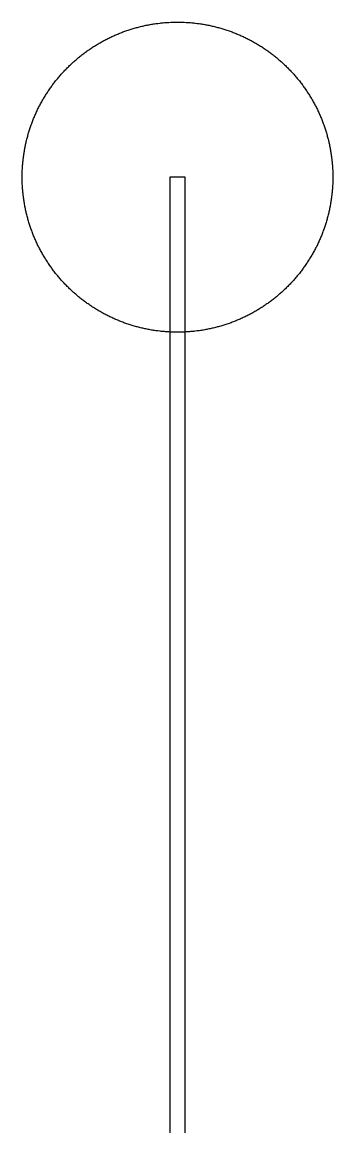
# Model space of a CAD drawing. Extents: x -44500 to 44500, y -47000 to 47000.
# Drawn here: x 10000 to 12000, y 3875 to 11000 of the extents above; entities that cross this region are included whole.
import ezdxf

# ---------------------------------------------------------------- set-up
doc = ezdxf.new("R2010")
doc.units = 0
doc.layers.add('Active', color=80, linetype='CONTINUOUS')

msp = doc.modelspace()

# ---------------------------------------------------------------- linework, layer by layer
at = {"layer": 'Active'}
for points in [[(11999.9, 9985.9), (11999.6, 9971.8), (11999.1, 9957.7), (11998.4, 9943.65), (11997.95, 9936.6), (11997.5, 9929.6), (11997, 9922.6), (11996.4, 9915.55), (11995.8, 9908.55), (11995.1, 9901.5), (11994.4, 9894.5), (11993.65, 9887.5), (11991.95, 9873.5), (11991.05, 9866.55), (11990.05, 9859.55), (11989.05, 9852.6), (11988, 9845.65), (11986.9, 9838.7), (11985.7, 9831.7), (11984.5, 9824.8), (11983.25, 9817.85), (11981.95, 9810.95), (11980.6, 9804), (11979.2, 9797.15), (11977.75, 9790.25), (11976.25, 9783.4), (11974.7, 9776.5), (11973.1, 9769.65), (11971.45, 9762.8), (11969.75, 9755.95), (11968, 9749.1), (11966.2, 9742.3), (11964.35, 9735.5), (11962.5, 9728.75), (11960.55, 9721.95), (11958.55, 9715.15), (11956.55, 9708.45), (11954.45, 9701.7), (11952.35, 9695), (11947.95, 9681.6), (11945.65, 9674.9), (11943.35, 9668.25), (11941, 9661.65), (11938.6, 9655), (11936.15, 9648.4), (11933.65, 9641.85), (11931.1, 9635.25), (11928.5, 9628.7), (11925.9, 9622.25), (11923.2, 9615.7), (11920.45, 9609.15), (11917.7, 9602.75), (11914.85, 9596.25), (11912, 9589.85), (11909.1, 9583.45), (11906.15, 9577.05), (11903.15, 9570.7), (11900.1, 9564.35), (11897, 9558), (11893.85, 9551.65), (11890.65, 9545.35), (11887.45, 9539.1), (11884.2, 9532.9), (11880.9, 9526.7), (11877.5, 9520.45), (11874.15, 9514.35), (11870.7, 9508.2), (11867.2, 9502.05), (11863.65, 9495.95), (11860.1, 9489.9), (11856.45, 9483.8), (11852.85, 9477.85), (11849.15, 9471.85), (11845.35, 9465.8), (11841.6, 9459.9), (11837.75, 9453.95), (11833.9, 9448.1), (11830, 9442.25), (11826.05, 9436.45), (11822.05, 9430.6), (11818, 9424.8), (11813.95, 9419.1), (11809.85, 9413.4), (11805.7, 9407.7), (11801.5, 9402.05), (11797.25, 9396.4), (11793, 9390.8), (11788.7, 9385.25), (11784.35, 9379.7), (11779.95, 9374.2), (11775.5, 9368.7), (11771.05, 9363.25), (11766.55, 9357.85), (11762, 9352.45), (11757.4, 9347.05), (11752.8, 9341.8), (11748.15, 9336.5), (11743.45, 9331.25), (11738.7, 9326), (11733.95, 9320.8), (11729.2, 9315.7), (11724.3, 9310.55), (11719.45, 9305.5), (11714.55, 9300.45), (11709.6, 9295.4), (11704.6, 9290.4), (11699.55, 9285.45), (11694.5, 9280.55), (11689.45, 9275.7), (11684.3, 9270.8), (11679.2, 9266.05), (11674, 9261.3), (11668.75, 9256.55), (11663.5, 9251.85), (11658.2, 9247.2), (11652.95, 9242.6), (11647.55, 9238), (11642.15, 9233.45), (11636.75, 9228.95), (11631.3, 9224.5), (11625.8, 9220.05), (11620.3, 9215.65), (11614.75, 9211.3), (11609.2, 9207), (11603.6, 9202.75), (11597.95, 9198.5), (11592.3, 9194.3), (11586.6, 9190.15), (11580.9, 9186.05), (11575.2, 9182), (11569.4, 9177.95), (11563.55, 9173.95), (11557.75, 9170), (11551.9, 9166.1), (11546.05, 9162.25), (11540.1, 9158.4), (11534.2, 9154.65), (11528.15, 9150.85), (11522.15, 9147.15), (11516.2, 9143.55), (11510.1, 9139.9), (11504.05, 9136.35), (11497.95, 9132.8), (11491.8, 9129.3), (11485.65, 9125.85), (11479.55, 9122.5), (11473.3, 9119.1), (11467.1, 9115.8), (11460.9, 9112.55), (11454.65, 9109.35), (11448.35, 9106.15), (11442, 9103), (11435.65, 9099.9), (11429.3, 9096.85), (11422.95, 9093.85), (11416.55, 9090.9), (11410.15, 9088), (11403.75, 9085.15), (11397.25, 9082.3), (11390.85, 9079.55), (11384.3, 9076.8), (11377.75, 9074.1), (11371.3, 9071.5), (11364.75, 9068.9), (11358.15, 9066.35), (11351.6, 9063.85), (11345, 9061.4), (11338.35, 9059), (11331.75, 9056.65), (11325.1, 9054.35), (11318.4, 9052.05), (11305, 9047.65), (11298.3, 9045.55), (11291.55, 9043.45), (11284.85, 9041.45), (11278.05, 9039.45), (11271.25, 9037.5), (11264.5, 9035.65), (11257.7, 9033.8), (11250.9, 9032), (11244.05, 9030.25), (11237.2, 9028.55), (11230.35, 9026.9), (11223.5, 9025.3), (11216.6, 9023.75), (11209.75, 9022.25), (11202.85, 9020.8), (11196, 9019.4), (11189.05, 9018.05), (11182.15, 9016.75), (11175.2, 9015.5), (11168.3, 9014.3), (11161.3, 9013.1), (11154.35, 9012), (11147.4, 9010.95), (11140.45, 9009.95), (11133.45, 9008.95), (11126.5, 9008.05), (11112.5, 9006.35), (11105.5, 9005.6), (11098.5, 9004.9), (11091.45, 9004.2), (11084.45, 9003.6), (11077.4, 9003), (11070.4, 9002.5), (11063.4, 9002.05), (11056.35, 9001.6), (11042.3, 9000.9), (11028.2, 9000.4), (11014.1, 9000.1), (11000, 9000), (10985.9, 9000.1), (10971.8, 9000.4), (10957.7, 9000.9), (10943.65, 9001.6), (10936.6, 9002.05), (10929.6, 9002.5), (10922.6, 9003), (10915.55, 9003.6), (10908.55, 9004.2), (10901.5, 9004.9), (10894.5, 9005.6), (10887.5, 9006.35), (10873.5, 9008.05), (10866.55, 9008.95), (10859.55, 9009.95), (10852.6, 9010.95), (10845.65, 9012), (10838.7, 9013.1), (10831.7, 9014.3), (10824.8, 9015.5), (10817.85, 9016.75), (10810.95, 9018.05), (10804, 9019.4), (10797.15, 9020.8), (10790.25, 9022.25), (10783.4, 9023.75), (10776.5, 9025.3), (10769.65, 9026.9), (10762.8, 9028.55), (10755.95, 9030.25), (10749.1, 9032), (10742.3, 9033.8), (10735.5, 9035.65), (10728.75, 9037.5), (10721.95, 9039.45), (10715.15, 9041.45), (10708.45, 9043.45), (10701.7, 9045.55), (10695, 9047.65), (10681.6, 9052.05), (10674.9, 9054.35), (10668.25, 9056.65), (10661.65, 9059), (10655, 9061.4), (10648.4, 9063.85), (10641.85, 9066.35), (10635.25, 9068.9), (10628.7, 9071.5), (10622.25, 9074.1), (10615.7, 9076.8), (10609.15, 9079.55), (10602.75, 9082.3), (10596.25, 9085.15), (10589.85, 9088), (10583.45, 9090.9), (10577.05, 9093.85), (10570.7, 9096.85), (10564.35, 9099.9), (10558, 9103), (10551.65, 9106.15), (10545.35, 9109.35), (10539.1, 9112.55), (10532.9, 9115.8), (10526.7, 9119.1), (10520.45, 9122.5), (10514.35, 9125.85), (10508.2, 9129.3), (10502.05, 9132.8), (10495.95, 9136.35), (10489.9, 9139.9), (10483.8, 9143.55), (10477.85, 9147.15), (10471.85, 9150.85), (10465.8, 9154.65), (10459.9, 9158.4), (10453.95, 9162.25), (10448.1, 9166.1), (10442.25, 9170), (10436.45, 9173.95), (10430.6, 9177.95), (10424.8, 9182), (10419.1, 9186.05), (10413.4, 9190.15), (10407.7, 9194.3), (10402.05, 9198.5), (10396.4, 9202.75), (10390.8, 9207), (10385.25, 9211.3), (10379.7, 9215.65), (10374.2, 9220.05), (10368.7, 9224.5), (10363.25, 9228.95), (10357.85, 9233.45), (10352.45, 9238), (10347.05, 9242.6), (10341.8, 9247.2), (10336.5, 9251.85), (10331.25, 9256.55), (10326, 9261.3), (10320.8, 9266.05), (10315.7, 9270.8), (10310.55, 9275.7), (10305.5, 9280.55), (10300.45, 9285.45), (10295.4, 9290.4), (10290.4, 9295.4), (10285.45, 9300.45), (10280.55, 9305.5), (10275.7, 9310.55), (10270.8, 9315.7), (10266.05, 9320.8), (10261.3, 9326), (10256.55, 9331.25), (10251.85, 9336.5), (10247.2, 9341.8), (10242.6, 9347.05), (10238, 9352.45), (10233.45, 9357.85), (10228.95, 9363.25), (10224.5, 9368.7), (10220.05, 9374.2), (10215.65, 9379.7), (10211.3, 9385.25), (10207, 9390.8), (10202.75, 9396.4), (10198.5, 9402.05), (10194.3, 9407.7), (10190.15, 9413.4), (10186.05, 9419.1), (10182, 9424.8), (10177.95, 9430.6), (10173.95, 9436.45), (10170, 9442.25), (10166.1, 9448.1), (10162.25, 9453.95), (10158.4, 9459.9), (10154.65, 9465.8), (10150.85, 9471.85), (10147.15, 9477.85), (10143.55, 9483.8), (10139.9, 9489.9), (10136.35, 9495.95), (10132.8, 9502.05), (10129.3, 9508.2), (10125.85, 9514.35), (10122.5, 9520.45), (10119.1, 9526.7), (10115.8, 9532.9), (10112.55, 9539.1), (10109.35, 9545.35), (10106.15, 9551.65), (10103, 9558), (10099.9, 9564.35), (10096.85, 9570.7), (10093.85, 9577.05), (10090.9, 9583.45), (10088, 9589.85), (10085.15, 9596.25), (10082.3, 9602.75), (10079.55, 9609.15), (10076.8, 9615.7), (10074.1, 9622.25), (10071.5, 9628.7), (10068.9, 9635.25), (10066.35, 9641.85), (10063.85, 9648.4), (10061.4, 9655), (10059, 9661.65), (10056.65, 9668.25), (10054.35, 9674.9), (10052.05, 9681.6), (10047.65, 9695), (10045.55, 9701.7), (10043.45, 9708.45), (10041.45, 9715.15), (10039.45, 9721.95), (10037.5, 9728.75), (10035.65, 9735.5), (10033.8, 9742.3), (10032, 9749.1), (10030.25, 9755.95), (10028.55, 9762.8), (10026.9, 9769.65), (10025.3, 9776.5), (10023.75, 9783.4), (10022.25, 9790.25), (10020.8, 9797.15), (10019.4, 9804), (10018.05, 9810.95), (10016.75, 9817.85), (10015.5, 9824.8), (10014.3, 9831.7), (10013.1, 9838.7), (10012, 9845.65), (10010.95, 9852.6), (10009.95, 9859.55), (10008.95, 9866.55), (10008.05, 9873.5), (10006.35, 9887.5), (10005.6, 9894.5), (10004.9, 9901.5), (10004.2, 9908.55), (10003.6, 9915.55), (10003, 9922.6), (10002.5, 9929.6), (10002.05, 9936.6), (10001.6, 9943.65), (10000.9, 9957.7), (10000.4, 9971.8), (10000.1, 9985.9), (10000, 10000), (10000.1, 10014.1), (10000.4, 10028.2), (10000.9, 10042.3), (10001.6, 10056.35), (10002.05, 10063.4), (10002.5, 10070.4), (10003, 10077.4), (10003.6, 10084.45), (10004.2, 10091.45), (10004.9, 10098.5), (10005.6, 10105.5), (10006.35, 10112.5), (10008.05, 10126.5), (10008.95, 10133.45), (10009.95, 10140.45), (10010.95, 10147.4), (10012, 10154.35), (10013.1, 10161.3), (10014.3, 10168.3), (10015.5, 10175.2), (10016.75, 10182.15), (10018.05, 10189.05), (10019.4, 10196), (10020.8, 10202.85), (10022.25, 10209.75), (10023.75, 10216.6), (10025.3, 10223.5), (10026.9, 10230.35), (10028.55, 10237.2), (10030.25, 10244.05), (10032, 10250.9), (10033.8, 10257.7), (10035.65, 10264.5), (10037.5, 10271.25), (10039.45, 10278.05), (10041.45, 10284.85), (10043.45, 10291.55), (10045.55, 10298.3), (10047.65, 10305), (10052.05, 10318.4), (10054.35, 10325.1), (10056.65, 10331.75), (10059, 10338.35), (10061.4, 10345), (10063.85, 10351.6), (10066.35, 10358.15), (10068.9, 10364.75), (10071.5, 10371.3), (10074.1, 10377.75), (10076.8, 10384.3), (10079.55, 10390.85), (10082.3, 10397.25), (10085.15, 10403.75), (10088, 10410.15), (10090.9, 10416.55), (10093.85, 10422.95), (10096.85, 10429.3), (10099.9, 10435.65), (10103, 10442), (10106.15, 10448.35), (10109.35, 10454.65), (10112.55, 10460.9), (10115.8, 10467.1), (10119.1, 10473.3), (10122.5, 10479.55), (10125.85, 10485.65), (10129.3, 10491.8), (10132.8, 10497.95), (10136.35, 10504.05), (10139.9, 10510.1), (10143.55, 10516.2), (10147.15, 10522.15), (10150.85, 10528.15), (10154.65, 10534.2), (10158.4, 10540.1), (10162.25, 10546.05), (10166.1, 10551.9), (10170, 10557.75), (10173.95, 10563.55), (10177.95, 10569.4), (10182, 10575.2), (10186.05, 10580.9), (10190.15, 10586.6), (10194.3, 10592.3), (10198.5, 10597.95), (10202.75, 10603.6), (10207, 10609.2), (10211.3, 10614.75), (10215.65, 10620.3), (10220.05, 10625.8), (10224.5, 10631.3), (10228.95, 10636.75), (10233.45, 10642.15), (10238, 10647.55), (10242.6, 10652.95), (10247.2, 10658.2), (10251.85, 10663.5), (10256.55, 10668.75), (10261.3, 10674), (10266.05, 10679.2), (10270.8, 10684.3), (10275.7, 10689.45), (10280.55, 10694.5), (10285.45, 10699.55), (10290.4, 10704.6), (10295.4, 10709.6), (10300.45, 10714.55), (10305.5, 10719.45), (10310.55, 10724.3), (10315.7, 10729.2), (10320.8, 10733.95), (10326, 10738.7), (10331.25, 10743.45), (10336.5, 10748.15), (10341.8, 10752.8), (10347.05, 10757.4), (10352.45, 10762), (10357.85, 10766.55), (10363.25, 10771.05), (10368.7, 10775.5), (10374.2, 10779.95), (10379.7, 10784.35), (10385.25, 10788.7), (10390.8, 10793), (10396.4, 10797.25), (10402.05, 10801.5), (10407.7, 10805.7), (10413.4, 10809.85), (10419.1, 10813.95), (10424.8, 10818), (10430.6, 10822.05), (10436.45, 10826.05), (10442.25, 10830), (10448.1, 10833.9), (10453.95, 10837.75), (10459.9, 10841.6), (10465.8, 10845.35), (10471.85, 10849.15), (10477.85, 10852.85), (10483.8, 10856.45), (10489.9, 10860.1), (10495.95, 10863.65), (10502.05, 10867.2), (10508.2, 10870.7), (10514.35, 10874.15), (10520.45, 10877.5), (10526.7, 10880.9), (10532.9, 10884.2), (10539.1, 10887.45), (10545.35, 10890.65), (10551.65, 10893.85), (10558, 10897), (10564.35, 10900.1), (10570.7, 10903.15), (10577.05, 10906.15), (10583.45, 10909.1), (10589.85, 10912), (10596.25, 10914.85), (10602.75, 10917.7), (10609.15, 10920.45), (10615.7, 10923.2), (10622.25, 10925.9), (10628.7, 10928.5), (10635.25, 10931.1), (10641.85, 10933.65), (10648.4, 10936.15), (10655, 10938.6), (10661.65, 10941), (10668.25, 10943.35), (10674.9, 10945.65), (10681.6, 10947.95), (10695, 10952.35), (10701.7, 10954.45), (10708.45, 10956.55), (10715.15, 10958.55), (10721.95, 10960.55), (10728.75, 10962.5), (10735.5, 10964.35), (10742.3, 10966.2), (10749.1, 10968), (10755.95, 10969.75), (10762.8, 10971.45), (10769.65, 10973.1), (10776.5, 10974.7), (10783.4, 10976.25), (10790.25, 10977.75), (10797.15, 10979.2), (10804, 10980.6), (10810.95, 10981.95), (10817.85, 10983.25), (10824.8, 10984.5), (10831.7, 10985.7), (10838.7, 10986.9), (10845.65, 10988), (10852.6, 10989.05), (10859.55, 10990.05), (10866.55, 10991.05), (10873.5, 10991.95), (10887.5, 10993.65), (10894.5, 10994.4), (10901.5, 10995.1), (10908.55, 10995.8), (10915.55, 10996.4), (10922.6, 10997), (10929.6, 10997.5), (10936.6, 10997.95), (10943.65, 10998.4), (10957.7, 10999.1), (10971.8, 10999.6), (10985.9, 10999.9), (11000, 11000), (11014.1, 10999.9), (11028.2, 10999.6), (11042.3, 10999.1), (11056.35, 10998.4), (11063.4, 10997.95), (11070.4, 10997.5), (11077.4, 10997), (11084.45, 10996.4), (11091.45, 10995.8), (11098.5, 10995.1), (11105.5, 10994.4), (11112.5, 10993.65), (11126.5, 10991.95), (11133.45, 10991.05), (11140.45, 10990.05), (11147.4, 10989.05), (11154.35, 10988), (11161.3, 10986.9), (11168.3, 10985.7), (11175.2, 10984.5), (11182.15, 10983.25), (11189.05, 10981.95), (11196, 10980.6), (11202.85, 10979.2), (11209.75, 10977.75), (11216.6, 10976.25), (11223.5, 10974.7), (11230.35, 10973.1), (11237.2, 10971.45), (11244.05, 10969.75), (11250.9, 10968), (11257.7, 10966.2), (11264.5, 10964.35), (11271.25, 10962.5), (11278.05, 10960.55), (11284.85, 10958.55), (11291.55, 10956.55), (11298.3, 10954.45), (11305, 10952.35), (11318.4, 10947.95), (11325.1, 10945.65), (11331.75, 10943.35), (11338.35, 10941), (11345, 10938.6), (11351.6, 10936.15), (11358.15, 10933.65), (11364.75, 10931.1), (11371.3, 10928.5), (11377.75, 10925.9), (11384.3, 10923.2), (11390.85, 10920.45), (11397.25, 10917.7), (11403.75, 10914.85), (11410.15, 10912), (11416.55, 10909.1), (11422.95, 10906.15), (11429.3, 10903.15), (11435.65, 10900.1), (11442, 10897), (11448.35, 10893.85), (11454.65, 10890.65), (11460.9, 10887.45), (11467.1, 10884.2), (11473.3, 10880.9), (11479.55, 10877.5), (11485.65, 10874.15), (11491.8, 10870.7), (11497.95, 10867.2), (11504.05, 10863.65), (11510.1, 10860.1), (11516.2, 10856.45), (11522.15, 10852.85), (11528.15, 10849.15), (11534.2, 10845.35), (11540.1, 10841.6), (11546.05, 10837.75), (11551.9, 10833.9), (11557.75, 10830), (11563.55, 10826.05), (11569.4, 10822.05), (11575.2, 10818), (11580.9, 10813.95), (11586.6, 10809.85), (11592.3, 10805.7), (11597.95, 10801.5), (11603.6, 10797.25), (11609.2, 10793), (11614.75, 10788.7), (11620.3, 10784.35), (11625.8, 10779.95), (11631.3, 10775.5), (11636.75, 10771.05), (11642.15, 10766.55), (11647.55, 10762), (11652.95, 10757.4), (11658.2, 10752.8), (11663.5, 10748.15), (11668.75, 10743.45), (11674, 10738.7), (11679.2, 10733.95), (11684.3, 10729.2), (11689.45, 10724.3), (11694.5, 10719.45), (11699.55, 10714.55), (11704.6, 10709.6), (11709.6, 10704.6), (11714.55, 10699.55), (11719.45, 10694.5), (11724.3, 10689.45), (11729.2, 10684.3), (11733.95, 10679.2), (11738.7, 10674), (11743.45, 10668.75), (11748.15, 10663.5), (11752.8, 10658.2), (11757.4, 10652.95), (11762, 10647.55), (11766.55, 10642.15), (11771.05, 10636.75), (11775.5, 10631.3), (11779.95, 10625.8), (11784.35, 10620.3), (11788.7, 10614.75), (11793, 10609.2), (11797.25, 10603.6), (11801.5, 10597.95), (11805.7, 10592.3), (11809.85, 10586.6), (11813.95, 10580.9), (11818, 10575.2), (11822.05, 10569.4), (11826.05, 10563.55), (11830, 10557.75), (11833.9, 10551.9), (11837.75, 10546.05), (11841.6, 10540.1), (11845.35, 10534.2), (11849.15, 10528.15), (11852.85, 10522.15), (11856.45, 10516.2), (11860.1, 10510.1), (11863.65, 10504.05), (11867.2, 10497.95), (11870.7, 10491.8), (11874.15, 10485.65), (11877.5, 10479.55), (11880.9, 10473.3), (11884.2, 10467.1), (11887.45, 10460.9), (11890.65, 10454.65), (11893.85, 10448.35), (11897, 10442), (11900.1, 10435.65), (11903.15, 10429.3), (11906.15, 10422.95), (11909.1, 10416.55), (11912, 10410.15), (11914.85, 10403.75), (11917.7, 10397.25), (11920.45, 10390.85), (11923.2, 10384.3), (11925.9, 10377.75), (11928.5, 10371.3), (11931.1, 10364.75), (11933.65, 10358.15), (11936.15, 10351.6), (11938.6, 10345), (11941, 10338.35), (11943.35, 10331.75), (11945.65, 10325.1), (11947.95, 10318.4), (11952.35, 10305), (11954.45, 10298.3), (11956.55, 10291.55), (11958.55, 10284.85), (11960.55, 10278.05), (11962.5, 10271.25), (11964.35, 10264.5), (11966.2, 10257.7), (11968, 10250.9), (11969.75, 10244.05), (11971.45, 10237.2), (11973.1, 10230.35), (11974.7, 10223.5), (11976.25, 10216.6), (11977.75, 10209.75), (11979.2, 10202.85), (11980.6, 10196), (11981.95, 10189.05), (11983.25, 10182.15), (11984.5, 10175.2), (11985.7, 10168.3), (11986.9, 10161.3), (11988, 10154.35), (11989.05, 10147.4), (11990.05, 10140.45), (11991.05, 10133.45), (11991.95, 10126.5), (11993.65, 10112.5), (11994.4, 10105.5), (11995.1, 10098.5), (11995.8, 10091.45), (11996.4, 10084.45), (11997, 10077.4), (11997.5, 10070.4), (11997.95, 10063.4), (11998.4, 10056.35), (11999.1, 10042.3), (11999.6, 10028.2), (11999.9, 10014.1), (12000, 10000)], [(10950, -3000), (11050, -3000), (11050, 10000), (10950, 10000)]]:
    msp.add_lwpolyline(points, close=True, dxfattribs=at)

doc.saveas('drawing.dxf')
